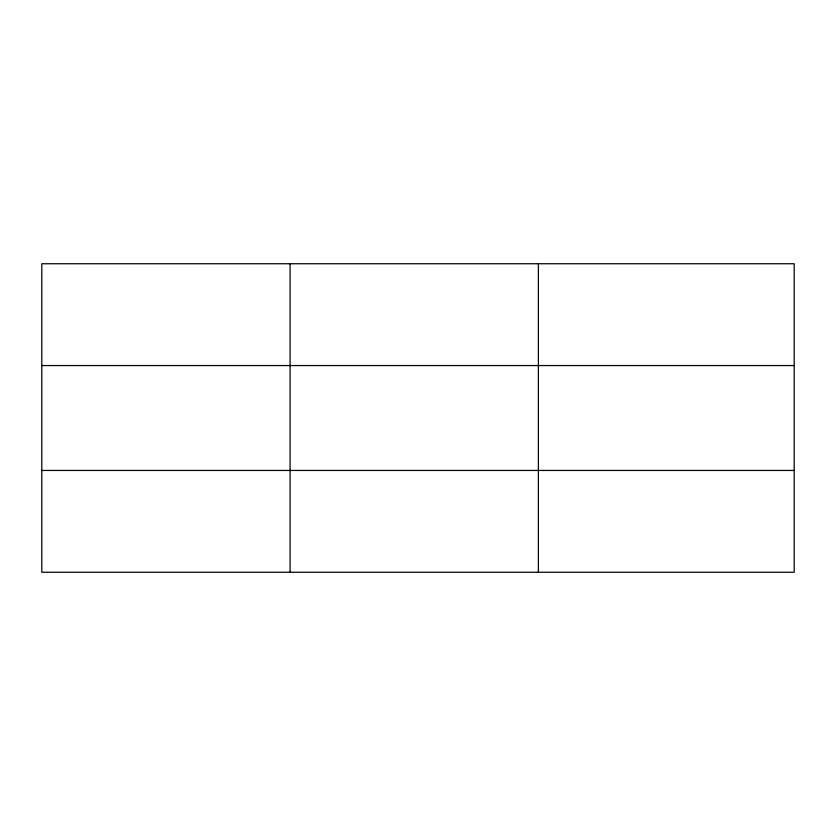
<?xml version="1.0" encoding="UTF-8"?>
<svg xmlns="http://www.w3.org/2000/svg" width="836" height="836" viewBox="0 0 836 836"><rect width="100%" height="100%" fill="white"/><g stroke="black" fill="none" stroke-linecap="round" stroke-linejoin="round"><path stroke-width="1.25" d="M290.092 572.252L290.092 263.748M538.384 572.252L538.384 263.748M794.2 365.551L794.2 263.748L41.8 263.748L41.8 572.252L794.2 572.252L794.2 365.551L41.8 365.551M41.8 470.449L794.2 470.449"/></g></svg>
